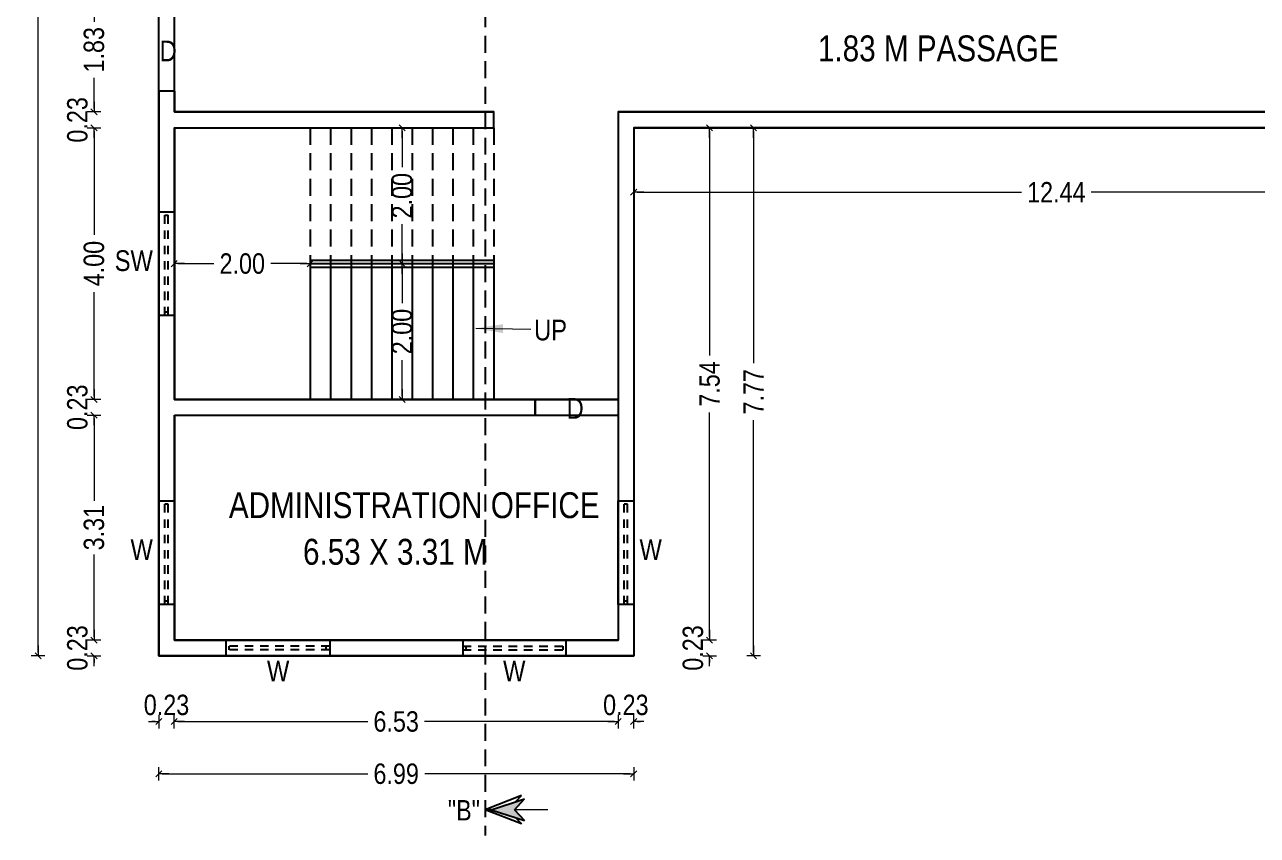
# Model space of a CAD drawing. Header units: metres. Extents: x 113452 to 113666, y -26183 to -26004.
# Drawn here: x 113588.31 to 113606.45, y -26119.77 to -26107.84 of the extents above; entities that cross this region are included whole.
import ezdxf
from ezdxf.enums import TextEntityAlignment as Align

# ---------------------------------------------------------------- set-up
doc = ezdxf.new("R2010")
doc.units = ezdxf.units.M
doc.header["$MEASUREMENT"] = 0
doc.header["$PDMODE"] = 35
doc.linetypes.add('DASHED2', pattern=[0.375, 0.25, -0.125])
for name, color, linetype in [('BLK_1_FLR_0_AC_ROOM_1', 117, 'Continuous'), ('BLK_1_FLR_0_CARPET_AREA', 25, 'Continuous'), ('Grid Line', 8, 'Continuous'), ('Window', 34, 'Continuous')]:
    doc.layers.add(name, color=color, linetype=linetype)
doc.layers.add('BLK_1_FLR_0_BLT_UP_AREA', color=26, linetype='Continuous', plot=False)
doc.layers.add('Dimension', color=3, linetype='Continuous', lineweight=13)
doc.styles.add('Arial', font='swissc.ttf')
doc.styles.add('EE', font='times.ttf', dxfattribs={"height": 15})
doc.styles.add('IT', font='times.ttf', dxfattribs={"height": 12})
doc.dimstyles.new('FLOOR DIM BUILDING DIM', dxfattribs={"dimtxt": 0.3, "dimasz": 0.05, "dimexe": 0.075, "dimexo": 0.3, "dimgap": 0.09, "dimtad": 0, "dimzin": 3, "dimdsep": 46, "dimtxsty": 'Arial', "dimblk": 'JM1', "dimcen": -0.09, "dimse1": 1, "dimse2": 1, "dimclrd": 5, "dimclre": 250, "dimclrt": 3, "dimazin": 0, "dimtfac": 0.65, "dimtix": 1, "dimtofl": 0, "dimtmove": 0, "dimatfit": 2, "dimfxl": 0, "dimfrac": 1, "dimtolj": 1, "dimlwd": 18, "dimlwe": -1, "dimarcsym": 0})

# ---------------------------------------------------------------- blocks, each defined once
blk = doc.blocks.new('JM1')
at = {"color": 2}
for p, q in [((0, 2), (0, -2)), ((-0.884, -0.884), (0.884, 0.884)), ((-3, 0), (0, 0))]:
    blk.add_line(p, q, dxfattribs=at)
blk = doc.blocks.new('ww1')
at = {"layer": 'Window', "linetype": 'DASHED2', "ltscale": 0.5}
for p, q in [((113597.634, -26051.841), (113597.634, -26050.317)), ((113597.686, -26051.841), (113597.686, -26050.317))]:
    blk.add_line(p, q, dxfattribs=at)
at = {"layer": 'Window', "color": 1, "linetype": 'ByBlock'}
for p, q in [((113597.634, -26050.364), (113597.686, -26050.364)), ((113597.634, -26051.79), (113597.686, -26051.79))]:
    blk.add_line(p, q, dxfattribs=at)
blk.add_lwpolyline([(113597.775, -26051.841), (113597.545, -26051.841), (113597.545, -26050.317), (113597.775, -26050.317)], close=True, dxfattribs=at)
blk = doc.blocks.new('*D119')
at = {"layer": 'Defpoints', "color": 0, "ltscale": 0.3}
for p in [(113590.513, -26107.295), (113589.331, -26109.125), (113590.513, -26109.125)]:
    blk.add_point(p, dxfattribs=at)
at = {"layer": 'Dimension', "color": 5, "lineweight": 18, "ltscale": 0.3}
for p, q in [((113589.331, -26107.345), (113589.331, -26107.797)), ((113589.331, -26109.075), (113589.331, -26108.623))]:
    blk.add_line(p, q, dxfattribs=at)
at = {"layer": 'Dimension', "color": 5, "lineweight": 18, "ltscale": 0.3, "xscale": 0.05, "yscale": 0.05, "zscale": 0.05}
for p, rotation in [((113589.331, -26107.295), 90), ((113589.331, -26109.125), 270)]:
    blk.add_blockref('JM1', p, dxfattribs=dict(at, rotation=rotation))
at = {"layer": 'Dimension', "color": 3, "ltscale": 0.3, "insert": (113589.331, -26108.21), "char_height": 0.3, "attachment_point": 5, "rotation": 90, "style": 'Arial'}
blk.add_mtext('\\A1;1.83', dxfattribs=at)
blk = doc.blocks.new('*D120')
at = {"layer": 'Defpoints', "color": 0, "ltscale": 0.3}
for p in [(113590.513, -26109.125), (113589.331, -26109.357), (113590.513, -26109.357)]:
    blk.add_point(p, dxfattribs=at)
at = {"layer": 'Dimension', "color": 5, "lineweight": 18, "ltscale": 0.3}
for p, q in [((113589.331, -26109.075), (113589.331, -26109.025)), ((113589.331, -26109.407), (113589.331, -26109.457))]:
    blk.add_line(p, q, dxfattribs=at)
at = {"layer": 'Dimension', "color": 5, "lineweight": 18, "ltscale": 0.3, "xscale": 0.05, "yscale": 0.05, "zscale": 0.05}
for p, rotation in [((113589.331, -26109.125), 270), ((113589.331, -26109.357), 90)]:
    blk.add_blockref('JM1', p, dxfattribs=dict(at, rotation=rotation))
at = {"layer": 'Dimension', "color": 3, "ltscale": 0.3, "insert": (113589.087, -26109.241), "char_height": 0.3, "attachment_point": 5, "rotation": 90, "style": 'Arial'}
blk.add_mtext('\\A1;0.23', dxfattribs=at)
blk = doc.blocks.new('*D121')
at = {"layer": 'Defpoints', "color": 0, "ltscale": 0.3}
for p in [(113590.513, -26109.357), (113589.331, -26113.355), (113590.513, -26113.355)]:
    blk.add_point(p, dxfattribs=at)
at = {"layer": 'Dimension', "color": 5, "lineweight": 18, "ltscale": 0.3}
for p, q in [((113589.331, -26109.407), (113589.331, -26110.933)), ((113589.331, -26113.305), (113589.331, -26111.778))]:
    blk.add_line(p, q, dxfattribs=at)
at = {"layer": 'Dimension', "color": 5, "lineweight": 18, "ltscale": 0.3, "xscale": 0.05, "yscale": 0.05, "zscale": 0.05}
for p, rotation in [((113589.331, -26109.357), 90), ((113589.331, -26113.355), 270)]:
    blk.add_blockref('JM1', p, dxfattribs=dict(at, rotation=rotation))
at = {"layer": 'Dimension', "color": 3, "ltscale": 0.3, "insert": (113589.331, -26111.356), "char_height": 0.3, "attachment_point": 5, "rotation": 90, "style": 'Arial'}
blk.add_mtext('\\A1;4.00', dxfattribs=at)
blk = doc.blocks.new('*D122')
at = {"layer": 'Defpoints', "color": 0, "ltscale": 0.3}
for p in [(113590.513, -26113.355), (113589.331, -26113.585), (113590.513, -26113.585)]:
    blk.add_point(p, dxfattribs=at)
at = {"layer": 'Dimension', "color": 5, "lineweight": 18, "ltscale": 0.3}
for p, q in [((113589.331, -26113.305), (113589.331, -26113.255)), ((113589.331, -26113.635), (113589.331, -26113.685))]:
    blk.add_line(p, q, dxfattribs=at)
at = {"layer": 'Dimension', "color": 5, "lineweight": 18, "ltscale": 0.3, "xscale": 0.05, "yscale": 0.05, "zscale": 0.05}
for p, rotation in [((113589.331, -26113.355), 270), ((113589.331, -26113.585), 90)]:
    blk.add_blockref('JM1', p, dxfattribs=dict(at, rotation=rotation))
at = {"layer": 'Dimension', "color": 3, "ltscale": 0.3, "insert": (113589.087, -26113.47), "char_height": 0.3, "attachment_point": 5, "rotation": 90, "style": 'Arial'}
blk.add_mtext('\\A1;0.23', dxfattribs=at)
blk = doc.blocks.new('*D123')
at = {"layer": 'Defpoints', "color": 0, "ltscale": 0.3}
for p in [(113590.513, -26113.585), (113589.331, -26116.897), (113590.513, -26116.897)]:
    blk.add_point(p, dxfattribs=at)
at = {"layer": 'Dimension', "color": 5, "lineweight": 18, "ltscale": 0.3}
for p, q in [((113589.331, -26113.635), (113589.331, -26114.847)), ((113589.331, -26116.847), (113589.331, -26115.634))]:
    blk.add_line(p, q, dxfattribs=at)
at = {"layer": 'Dimension', "color": 5, "lineweight": 18, "ltscale": 0.3, "xscale": 0.05, "yscale": 0.05, "zscale": 0.05}
for p, rotation in [((113589.331, -26113.585), 90), ((113589.331, -26116.897), 270)]:
    blk.add_blockref('JM1', p, dxfattribs=dict(at, rotation=rotation))
at = {"layer": 'Dimension', "color": 3, "ltscale": 0.3, "insert": (113589.331, -26115.241), "char_height": 0.3, "attachment_point": 5, "rotation": 90, "style": 'Arial'}
blk.add_mtext('\\A1;3.31', dxfattribs=at)
blk = doc.blocks.new('*D124')
at = {"layer": 'Defpoints', "color": 0, "ltscale": 0.3}
for p in [(113590.513, -26116.897), (113589.331, -26117.127), (113590.283, -26117.127)]:
    blk.add_point(p, dxfattribs=at)
at = {"layer": 'Dimension', "color": 5, "lineweight": 18, "ltscale": 0.3}
for p, q in [((113589.331, -26116.847), (113589.331, -26116.797)), ((113589.331, -26117.177), (113589.331, -26117.227))]:
    blk.add_line(p, q, dxfattribs=at)
at = {"layer": 'Dimension', "color": 5, "lineweight": 18, "ltscale": 0.3, "xscale": 0.05, "yscale": 0.05, "zscale": 0.05}
for p, rotation in [((113589.331, -26116.897), 270), ((113589.331, -26117.127), 90)]:
    blk.add_blockref('JM1', p, dxfattribs=dict(at, rotation=rotation))
at = {"layer": 'Dimension', "color": 3, "ltscale": 0.3, "insert": (113589.087, -26117.012), "char_height": 0.3, "attachment_point": 5, "rotation": 90, "style": 'Arial'}
blk.add_mtext('\\A1;0.23', dxfattribs=at)
blk = doc.blocks.new('*D125')
at = {"layer": 'Defpoints', "color": 0, "ltscale": 0.3}
for p in [(113588.507, -26096.865), (113590.283, -26096.865), (113590.283, -26117.127)]:
    blk.add_point(p, dxfattribs=at)
at = {"layer": 'Dimension', "color": 5, "lineweight": 18, "ltscale": 0.3}
for p, q in [((113588.507, -26096.915), (113588.507, -26106.476)), ((113588.507, -26117.077), (113588.507, -26107.516))]:
    blk.add_line(p, q, dxfattribs=at)
at = {"layer": 'Dimension', "color": 5, "lineweight": 18, "ltscale": 0.3, "xscale": 0.05, "yscale": 0.05, "zscale": 0.05}
for p, rotation in [((113588.507, -26096.865), 90), ((113588.507, -26117.127), 270)]:
    blk.add_blockref('JM1', p, dxfattribs=dict(at, rotation=rotation))
at = {"layer": 'Dimension', "color": 3, "ltscale": 0.3, "insert": (113588.507, -26106.996), "char_height": 0.3, "attachment_point": 5, "rotation": 90, "style": 'Arial'}
blk.add_mtext('\\A1;20.26', dxfattribs=at)
blk = doc.blocks.new('*D84')
at = {"layer": 'Defpoints', "color": 0, "ltscale": 0.3}
for p in [(113590.513, -26116.897), (113590.283, -26117.127), (113590.513, -26118.095)]:
    blk.add_point(p, dxfattribs=at)
at = {"layer": 'Dimension', "color": 5, "lineweight": 18, "ltscale": 0.3}
for p, q in [((113590.233, -26118.095), (113590.183, -26118.095)), ((113590.563, -26118.095), (113590.613, -26118.095))]:
    blk.add_line(p, q, dxfattribs=at)
at = {"layer": 'Dimension', "color": 5, "lineweight": 18, "ltscale": 0.3, "xscale": 0.05, "yscale": 0.05, "zscale": 0.05}
blk.add_blockref('JM1', (113590.283, -26118.095), dxfattribs=at)
at = {"layer": 'Dimension', "color": 5, "lineweight": 18, "ltscale": 0.3, "xscale": 0.05, "yscale": 0.05, "zscale": 0.05, "rotation": 180}
blk.add_blockref('JM1', (113590.513, -26118.095), dxfattribs=at)
at = {"layer": 'Dimension', "color": 3, "ltscale": 0.3, "insert": (113590.398, -26117.851), "char_height": 0.3, "attachment_point": 5, "style": 'Arial'}
blk.add_mtext('\\A1;0.23', dxfattribs=at)
blk = doc.blocks.new('*D126')
at = {"layer": 'Defpoints', "color": 0, "ltscale": 0.3}
for p in [(113590.513, -26116.897), (113597.043, -26116.897), (113597.043, -26118.095)]:
    blk.add_point(p, dxfattribs=at)
at = {"layer": 'Dimension', "color": 5, "lineweight": 18, "ltscale": 0.3}
for p, q in [((113590.563, -26118.095), (113593.36, -26118.095)), ((113596.993, -26118.095), (113594.197, -26118.095))]:
    blk.add_line(p, q, dxfattribs=at)
at = {"layer": 'Dimension', "color": 5, "lineweight": 18, "ltscale": 0.3, "xscale": 0.05, "yscale": 0.05, "zscale": 0.05, "rotation": 180}
blk.add_blockref('JM1', (113590.513, -26118.095), dxfattribs=at)
at = {"layer": 'Dimension', "color": 5, "lineweight": 18, "ltscale": 0.3, "xscale": 0.05, "yscale": 0.05, "zscale": 0.05}
blk.add_blockref('JM1', (113597.043, -26118.095), dxfattribs=at)
at = {"layer": 'Dimension', "color": 3, "ltscale": 0.3, "insert": (113593.778, -26118.095), "char_height": 0.3, "attachment_point": 5, "style": 'Arial'}
blk.add_mtext('\\A1;6.53', dxfattribs=at)
blk = doc.blocks.new('*D127')
at = {"layer": 'Defpoints', "color": 0, "ltscale": 0.3}
for p in [(113597.043, -26116.897), (113597.273, -26117.127), (113597.273, -26118.095)]:
    blk.add_point(p, dxfattribs=at)
at = {"layer": 'Dimension', "color": 5, "lineweight": 18, "ltscale": 0.3}
for p, q in [((113596.993, -26118.095), (113596.943, -26118.095)), ((113597.323, -26118.095), (113597.373, -26118.095))]:
    blk.add_line(p, q, dxfattribs=at)
at = {"layer": 'Dimension', "color": 5, "lineweight": 18, "ltscale": 0.3, "xscale": 0.05, "yscale": 0.05, "zscale": 0.05}
blk.add_blockref('JM1', (113597.043, -26118.095), dxfattribs=at)
at = {"layer": 'Dimension', "color": 5, "lineweight": 18, "ltscale": 0.3, "xscale": 0.05, "yscale": 0.05, "zscale": 0.05, "rotation": 180}
blk.add_blockref('JM1', (113597.273, -26118.095), dxfattribs=at)
at = {"layer": 'Dimension', "color": 3, "ltscale": 0.3, "insert": (113597.158, -26117.851), "char_height": 0.3, "attachment_point": 5, "style": 'Arial'}
blk.add_mtext('\\A1;0.23', dxfattribs=at)
blk = doc.blocks.new('*D128')
at = {"layer": 'Defpoints', "color": 0, "ltscale": 0.3}
for p in [(113590.283, -26117.127), (113597.273, -26117.127), (113590.283, -26118.864)]:
    blk.add_point(p, dxfattribs=at)
at = {"layer": 'Dimension', "color": 5, "lineweight": 18, "ltscale": 0.3}
for p, q in [((113590.333, -26118.864), (113593.359, -26118.864)), ((113597.223, -26118.864), (113594.198, -26118.864))]:
    blk.add_line(p, q, dxfattribs=at)
at = {"layer": 'Dimension', "color": 5, "lineweight": 18, "ltscale": 0.3, "xscale": 0.05, "yscale": 0.05, "zscale": 0.05, "rotation": 180}
blk.add_blockref('JM1', (113590.283, -26118.864), dxfattribs=at)
at = {"layer": 'Dimension', "color": 5, "lineweight": 18, "ltscale": 0.3, "xscale": 0.05, "yscale": 0.05, "zscale": 0.05}
blk.add_blockref('JM1', (113597.273, -26118.864), dxfattribs=at)
at = {"layer": 'Dimension', "color": 3, "ltscale": 0.3, "insert": (113593.778, -26118.864), "char_height": 0.3, "attachment_point": 5, "style": 'Arial'}
blk.add_mtext('\\A1;6.99', dxfattribs=at)
blk = doc.blocks.new('*D85')
at = {"layer": 'Defpoints', "color": 0, "ltscale": 0.3}
for p in [(113597.043, -26116.897), (113598.391, -26116.897), (113597.273, -26117.127)]:
    blk.add_point(p, dxfattribs=at)
at = {"layer": 'Dimension', "color": 5, "lineweight": 18, "ltscale": 0.3}
for p, q in [((113598.391, -26116.847), (113598.391, -26116.797)), ((113598.391, -26117.177), (113598.391, -26117.227))]:
    blk.add_line(p, q, dxfattribs=at)
at = {"layer": 'Dimension', "color": 5, "lineweight": 18, "ltscale": 0.3, "xscale": 0.05, "yscale": 0.05, "zscale": 0.05}
for p, rotation in [((113598.391, -26116.897), 270), ((113598.391, -26117.127), 90)]:
    blk.add_blockref('JM1', p, dxfattribs=dict(at, rotation=rotation))
at = {"layer": 'Dimension', "color": 3, "ltscale": 0.3, "insert": (113598.146, -26117.012), "char_height": 0.3, "attachment_point": 5, "rotation": 90, "style": 'Arial'}
blk.add_mtext('\\A1;0.23', dxfattribs=at)
blk = doc.blocks.new('*D129')
at = {"layer": 'Defpoints', "color": 0, "ltscale": 0.3}
for p in [(113597.273, -26109.357), (113598.391, -26109.357), (113597.043, -26116.897)]:
    blk.add_point(p, dxfattribs=at)
at = {"layer": 'Dimension', "color": 5, "lineweight": 18, "ltscale": 0.3}
for p, q in [((113598.391, -26109.407), (113598.391, -26112.707)), ((113598.391, -26116.847), (113598.391, -26113.547))]:
    blk.add_line(p, q, dxfattribs=at)
at = {"layer": 'Dimension', "color": 5, "lineweight": 18, "ltscale": 0.3, "xscale": 0.05, "yscale": 0.05, "zscale": 0.05}
for p, rotation in [((113598.391, -26109.357), 90), ((113598.391, -26116.897), 270)]:
    blk.add_blockref('JM1', p, dxfattribs=dict(at, rotation=rotation))
at = {"layer": 'Dimension', "color": 3, "ltscale": 0.3, "insert": (113598.391, -26113.127), "char_height": 0.3, "attachment_point": 5, "rotation": 90, "style": 'Arial'}
blk.add_mtext('\\A1;7.54', dxfattribs=at)
blk = doc.blocks.new('*D130')
at = {"layer": 'Defpoints', "color": 0, "ltscale": 0.3}
for p in [(113597.273, -26109.357), (113597.273, -26117.127), (113599.038, -26117.127)]:
    blk.add_point(p, dxfattribs=at)
at = {"layer": 'Dimension', "color": 5, "lineweight": 18, "ltscale": 0.3}
for p, q in [((113599.038, -26109.407), (113599.038, -26112.822)), ((113599.038, -26117.077), (113599.038, -26113.662))]:
    blk.add_line(p, q, dxfattribs=at)
at = {"layer": 'Dimension', "color": 5, "lineweight": 18, "ltscale": 0.3, "xscale": 0.05, "yscale": 0.05, "zscale": 0.05}
for p, rotation in [((113599.038, -26109.357), 90), ((113599.038, -26117.127), 270)]:
    blk.add_blockref('JM1', p, dxfattribs=dict(at, rotation=rotation))
at = {"layer": 'Dimension', "color": 3, "ltscale": 0.3, "insert": (113599.038, -26113.242), "char_height": 0.3, "attachment_point": 5, "rotation": 90, "style": 'Arial'}
blk.add_mtext('\\A1;7.77', dxfattribs=at)
blk = doc.blocks.new('*D131')
at = {"layer": 'Defpoints', "color": 0, "ltscale": 0.3}
for p in [(113597.273, -26109.357), (113609.713, -26109.357), (113609.713, -26110.306)]:
    blk.add_point(p, dxfattribs=at)
at = {"layer": 'Dimension', "color": 5, "lineweight": 18, "ltscale": 0.3}
for p, q in [((113597.323, -26110.306), (113602.98, -26110.306)), ((113609.663, -26110.306), (113604.007, -26110.306))]:
    blk.add_line(p, q, dxfattribs=at)
at = {"layer": 'Dimension', "color": 5, "lineweight": 18, "ltscale": 0.3, "xscale": 0.05, "yscale": 0.05, "zscale": 0.05, "rotation": 180}
blk.add_blockref('JM1', (113597.273, -26110.306), dxfattribs=at)
at = {"layer": 'Dimension', "color": 5, "lineweight": 18, "ltscale": 0.3, "xscale": 0.05, "yscale": 0.05, "zscale": 0.05}
blk.add_blockref('JM1', (113609.713, -26110.306), dxfattribs=at)
at = {"layer": 'Dimension', "color": 3, "ltscale": 0.3, "insert": (113603.493, -26110.306), "char_height": 0.3, "attachment_point": 5, "style": 'Arial'}
blk.add_mtext('\\A1;12.44', dxfattribs=at)
blk = doc.blocks.new('SECTION CUT POINTER')
h = blk.add_hatch(color=256)
h.dxf.hatch_style = 1
h.paths.add_polyline_path([(0, 0.55), (-0.261, -0.24), (0, 0), (0.261, -0.24)])
at = {"linetype": 'Continuous', "ltscale": 250}
for p, q in [((-0.334, -0.167), (0, 0.7)), ((0.334, -0.167), (0, 0.7)), ((0, 0.55), (-0.261, -0.24)), ((0, 0.55), (0.261, -0.24)), ((0, 0), (-0.261, -0.24)), ((0, 0), (0.261, -0.24)), ((-0.193, -0.037), (-0.334, -0.167)), ((-0.146, -0.134), (-0.13, -0.119)), ((0.193, -0.037), (0.334, -0.167))]:
    blk.add_line(p, q, dxfattribs=at)
blk.add_line((0, 0.55), (0, 0.7))
at = {"const_width": 0.03}
blk.add_lwpolyline([(0, 0), (0, -0.8)], dxfattribs=at)
blk = doc.blocks.new('*D70')
at = {"layer": 'Defpoints', "color": 0, "ltscale": 0.3}
for p in [(113592.513, -26111.357), (113590.513, -26113.355), (113592.513, -26113.355)]:
    blk.add_point(p, dxfattribs=at)
at = {"layer": 'Dimension', "color": 5, "lineweight": 18, "ltscale": 0.3}
for p, q in [((113590.563, -26111.357), (113591.094, -26111.357)), ((113592.463, -26111.357), (113591.933, -26111.357))]:
    blk.add_line(p, q, dxfattribs=at)
at = {"layer": 'Dimension', "color": 5, "lineweight": 18, "ltscale": 0.3, "xscale": 0.05, "yscale": 0.05, "zscale": 0.05, "rotation": 180}
blk.add_blockref('JM1', (113590.513, -26111.357), dxfattribs=at)
at = {"layer": 'Dimension', "color": 5, "lineweight": 18, "ltscale": 0.3, "xscale": 0.05, "yscale": 0.05, "zscale": 0.05}
blk.add_blockref('JM1', (113592.513, -26111.357), dxfattribs=at)
at = {"layer": 'Dimension', "color": 3, "ltscale": 0.3, "insert": (113591.513, -26111.357), "char_height": 0.3, "attachment_point": 5, "style": 'Arial'}
blk.add_mtext('\\A1;2.00', dxfattribs=at)
blk = doc.blocks.new('*D71')
at = {"layer": 'Defpoints', "color": 0, "ltscale": 0.3}
for p in [(113593.864, -26109.357), (113593.864, -26109.357), (113593.864, -26111.357)]:
    blk.add_point(p, dxfattribs=at)
at = {"layer": 'Dimension', "color": 5, "lineweight": 18, "ltscale": 0.3}
for p, q in [((113593.864, -26109.407), (113593.864, -26109.937)), ((113593.864, -26111.307), (113593.864, -26110.776))]:
    blk.add_line(p, q, dxfattribs=at)
at = {"layer": 'Dimension', "color": 5, "lineweight": 18, "ltscale": 0.3, "xscale": 0.05, "yscale": 0.05, "zscale": 0.05}
for p, rotation in [((113593.864, -26109.357), 90), ((113593.864, -26111.357), 270)]:
    blk.add_blockref('JM1', p, dxfattribs=dict(at, rotation=rotation))
at = {"layer": 'Dimension', "color": 3, "ltscale": 0.3, "insert": (113593.864, -26110.357), "char_height": 0.3, "attachment_point": 5, "rotation": 90, "style": 'Arial'}
blk.add_mtext('\\A1;2.00', dxfattribs=at)
blk = doc.blocks.new('*D72')
at = {"layer": 'Defpoints', "color": 0, "ltscale": 0.3}
for p in [(113593.864, -26111.357), (113593.864, -26113.355), (113593.864, -26113.355)]:
    blk.add_point(p, dxfattribs=at)
at = {"layer": 'Dimension', "color": 5, "lineweight": 18, "ltscale": 0.3}
for p, q in [((113593.864, -26111.407), (113593.864, -26111.936)), ((113593.864, -26113.305), (113593.864, -26112.775))]:
    blk.add_line(p, q, dxfattribs=at)
at = {"layer": 'Dimension', "color": 5, "lineweight": 18, "ltscale": 0.3, "xscale": 0.05, "yscale": 0.05, "zscale": 0.05}
for p, rotation in [((113593.864, -26111.357), 90), ((113593.864, -26113.355), 270)]:
    blk.add_blockref('JM1', p, dxfattribs=dict(at, rotation=rotation))
at = {"layer": 'Dimension', "color": 3, "ltscale": 0.3, "insert": (113593.864, -26112.356), "char_height": 0.3, "attachment_point": 5, "rotation": 90, "style": 'Arial'}
blk.add_mtext('\\A1;2.00', dxfattribs=at)

msp = doc.modelspace()

# ---------------------------------------------------------------- linework, layer by layer
at = {"ltscale": 0.3}
for p, q in [((113590.28344, -26108.8197), (113590.28344, -26117.1267)), ((113590.51344, -26108.8197), (113590.28344, -26108.8197)), ((113590.51344, -26108.8197), (113590.51344, -26109.1247)), ((113590.51344, -26109.1247), (113595.21344, -26109.1247)), ((113595.21344, -26109.3567), (113595.21344, -26109.1247)), ((113597.04344, -26109.1247), (113611.16344, -26109.1247)), ((113597.04344, -26109.1247), (113597.04344, -26116.8967)), ((113590.51344, -26109.3567), (113590.51344, -26113.3547)), ((113590.51344, -26109.3567), (113590.51344, -26113.3547)), ((113590.51344, -26109.3567), (113595.21344, -26109.3567)), ((113597.27344, -26109.3567), (113597.27344, -26117.1267)), ((113597.27344, -26109.3567), (113611.16344, -26109.3567)), ((113592.51344, -26111.3067), (113595.21344, -26111.3067)), ((113592.51344, -26111.3567), (113592.51344, -26113.3547)), ((113592.51344, -26111.3567), (113595.21344, -26111.3567)), ((113592.81344, -26111.3567), (113592.81344, -26113.3547)), ((113593.11344, -26111.3567), (113593.11344, -26113.3547)), ((113593.41344, -26111.3567), (113593.41344, -26113.3547)), ((113593.71344, -26111.3567), (113593.71344, -26113.3547)), ((113594.01344, -26111.3567), (113594.01344, -26113.3547)), ((113594.31344, -26111.3567), (113594.31344, -26113.3547)), ((113594.61344, -26111.3567), (113594.61344, -26113.3547)), ((113594.91344, -26111.3567), (113594.91344, -26113.3547)), ((113595.21344, -26111.3567), (113595.21344, -26113.3547)), ((113592.51344, -26111.4067), (113595.21344, -26111.4067)), ((113590.51344, -26113.3547), (113595.82344, -26113.3547)), ((113595.82344, -26113.3547), (113595.82344, -26113.5847)), ((113590.51344, -26113.5847), (113590.51344, -26116.8967)), ((113590.51344, -26113.5847), (113590.51344, -26116.8967)), ((113590.51344, -26113.5847), (113595.82344, -26113.5847)), ((113597.04344, -26113.5847), (113597.04344, -26116.8967)), ((113590.51344, -26116.8967), (113597.04344, -26116.8967)), ((113590.28344, -26117.1267), (113597.27344, -26117.1267))]:
    msp.add_line(p, q, dxfattribs=at)
at = {"color": 8, "linetype": 'DASHED2'}
for p, q in [((113592.51344, -26109.3567), (113592.51344, -26111.3567)), ((113592.81344, -26109.3567), (113592.81344, -26111.3567)), ((113593.11344, -26109.3567), (113593.11344, -26111.3567)), ((113593.41344, -26109.3567), (113593.41344, -26111.3567)), ((113593.71344, -26109.3567), (113593.71344, -26111.3567)), ((113594.01344, -26109.3567), (113594.01344, -26111.3567)), ((113594.31344, -26109.3567), (113594.31344, -26111.3567)), ((113594.61344, -26109.3567), (113594.61344, -26111.3567)), ((113594.91344, -26109.3567), (113594.91344, -26111.3567)), ((113595.21344, -26109.3567), (113595.21344, -26111.3567))]:
    msp.add_line(p, q, dxfattribs=at)
at = {"layer": 'BLK_1_FLR_0_AC_ROOM_1', "color": 3}
msp.add_lwpolyline([(113590.51344, -26113.5847), (113597.04344, -26113.5847), (113597.04344, -26116.8967), (113590.51344, -26116.8967)], close=True, dxfattribs=at)
at = {"layer": 'BLK_1_FLR_0_BLT_UP_AREA', "color": 59, "linetype": 'Continuous'}
msp.add_lwpolyline([(113590.28344, -26096.8647), (113634.48344, -26096.8647), (113634.48344, -26117.1267), (113627.49344, -26117.1267), (113627.49344, -26109.3567), (113615.05344, -26109.3567), (113615.05344, -26113.8467), (113609.71344, -26113.8467), (113609.71344, -26109.3567), (113597.27344, -26109.3567), (113597.27344, -26117.1267), (113590.28344, -26117.1267), (113590.28344, -26096.8647)], dxfattribs=at)
at = {"layer": 'BLK_1_FLR_0_CARPET_AREA', "ltscale": 0.3}
for points in [[(113590.51344, -26107.2947), (113626.69344, -26107.2947), (113626.69344, -26097.0947), (113628.52344, -26097.0947), (113628.52344, -26107.2947), (113634.25344, -26107.2947), (113634.25344, -26109.1247), (113629.55344, -26109.1247), (113629.55344, -26109.3567), (113634.25344, -26109.3567), (113634.25344, -26113.3567), (113629.55344, -26113.3567), (113627.72344, -26113.3567), (113627.72344, -26109.1247), (113597.04344, -26109.1247), (113597.04344, -26113.3547), (113595.21344, -26113.3547), (113590.51344, -26113.3547), (113590.51344, -26109.3567), (113595.21344, -26109.3567), (113595.21344, -26109.1247), (113590.51344, -26109.1247)], [(113590.51344, -26113.5847), (113595.82344, -26113.5847), (113595.82344, -26113.3547), (113597.04344, -26113.3547), (113597.04344, -26116.8967), (113590.51344, -26116.8967)]]:
    msp.add_lwpolyline(points, close=True, dxfattribs=at)
at = {"layer": 'Grid Line', "linetype": 'DASHED2'}
msp.add_line((113595.08544, -26094.12811), (113595.08544, -26119.76859), dxfattribs=at)

# ---------------------------------------------------------------- block references
for p in [(-7.26184, -60.27772), (-7.26184, -64.52912), (-0.50184, -64.52912)]:
    msp.add_blockref('ww1', p)
at = {"rotation": 90}
msp.add_blockref('ww1', (87540.95846, -139714.67198), dxfattribs=at)
at = {"xscale": -1, "rotation": 270}
msp.add_blockref('ww1', (139646.59843, -139714.67198), dxfattribs=at)
at = {"xscale": 0.6180100651721203, "yscale": 0.6180100651721203, "zscale": 0.6180100651721203, "rotation": 90.00000000000004}
msp.add_blockref('SECTION CUT POINTER', (113595.51805, -26119.39117), dxfattribs=at)

# ---------------------------------------------------------------- texts
at = {"style": 'Arial'}
msp.add_text('"B"', height=0.3, dxfattribs=at).set_placement((113594.77435, -26119.39999), align=Align.MIDDLE_CENTER)
at = {"ltscale": 0.3, "char_height": 0.3048, "attachment_point": 1, "style": 'IT'}
for s, insert, width in [('{\\fSwis721 Cn BT|b0|i0|c0|p34;D}', (113590.29638, -26108.07441), 0.3266425), ('{\\fSwis721 Cn BT|b0|i0|c0|p34;\\W1.73131; \\W1;UP}', (113595.63952, -26112.18155), 0.7566425), ('{\\fSwis721 Cn BT|b0|i0|c0|p34;D}', (113596.28599, -26113.33454), 0.7566425)]:
    msp.add_mtext(s, dxfattribs=dict(at, insert=insert, width=width))
at = {"ltscale": 0.3, "char_height": 0.381, "attachment_point": 1, "line_spacing_factor": 1.08, "style": 'EE'}
for s, insert, width in [('{\\fSwis721 Cn BT|b0|i0|c0|p34;1.83 M PASSAGE}', (113599.98492, -26107.99906), 5.7005503), ('{\\fSwis721 Cn BT|b0|i0|c0|p34;\\W4.55652; \\W1;ADMINISTRATION OFFICE \\P\\W6.77336;  \\W1;6.53 X 3.31 M }', (113590.76292, -26114.72015), 6.1305503)]:
    msp.add_mtext(s, dxfattribs=dict(at, insert=insert, width=width))
at = {"linetype": 'Continuous', "char_height": 0.3048, "width": 0.8163303, "style": 'IT'}
for s, insert, attachment_point in [('{\\fSwis721 Cn BT|b0|i0|c0|p34;SW}', (113590.19811, -26111.16053), 3), ('{\\fSwis721 Cn BT|b0|i0|c0|p34;W}', (113590.19811, -26115.41193), 3), ('{\\fSwis721 Cn BT|b0|i0|c0|p34;W}', (113597.35878, -26115.41193), 1), ('{\\fSwis721 Cn BT|b0|i0|c0|p34;W}', (113591.87638, -26117.19866), 1), ('{\\fSwis721 Cn BT|b0|i0|c0|p34;W}', (113595.6805, -26117.19866), 3)]:
    msp.add_mtext(s, dxfattribs=dict(at, insert=insert, attachment_point=attachment_point))

# ---------------------------------------------------------------- dimensions: what is measured, and where the dimension line sits
at = {"layer": 'Dimension', "ltscale": 0.3}
for base, p1, p2, override, picture, middle in [((113588.5073, -26096.8647), (113590.28344, -26117.1267), (113590.28344, -26096.8647), {"dimpost": '\\X', "dimtmove": 1}, '*D125', (113588.5073, -26106.9957)), ((113589.3312, -26109.1247), (113590.51344, -26107.2947), (113590.51344, -26109.1247), {"dimpost": '\\X', "dimtmove": 1}, '*D119', (113589.3312, -26108.2097)), ((113589.3312, -26109.3567), (113590.51344, -26109.1247), (113590.51344, -26109.3567), {"dimtad": 3, "dimpost": '\\X'}, '*D120', (113589.08701, -26109.2407)), ((113589.3312, -26113.3547), (113590.51344, -26109.3567), (113590.51344, -26113.3547), {"dimpost": '\\X', "dimtmove": 1}, '*D121', (113589.3312, -26111.3557)), ((113598.39065, -26109.3567), (113597.04344, -26116.8967), (113597.27344, -26109.3567), {"dimpost": '\\X', "dimtmove": 1}, '*D129', (113598.39065, -26113.1267)), ((113599.03759, -26117.1267), (113597.27344, -26109.3567), (113597.27344, -26117.1267), {"dimpost": '\\X', "dimtmove": 1}, '*D130', (113599.03759, -26113.2417)), ((113589.3312, -26113.5847), (113590.51344, -26113.3547), (113590.51344, -26113.5847), {"dimtad": 3, "dimpost": '\\X'}, '*D122', (113589.08701, -26113.4697)), ((113589.3312, -26116.8967), (113590.51344, -26113.5847), (113590.51344, -26116.8967), {"dimpost": '\\X', "dimtmove": 1}, '*D123', (113589.3312, -26115.2407)), ((113589.3312, -26117.1267), (113590.51344, -26116.8967), (113590.28344, -26117.1267), {"dimtad": 3, "dimpost": '\\X'}, '*D124', (113589.08701, -26117.0117)), ((113598.39065, -26116.8967), (113597.27344, -26117.1267), (113597.04344, -26116.8967), {"dimtad": 3, "dimpost": '\\X'}, '*D85', (113598.14646, -26117.0117))]:
    dim = msp.add_linear_dim(base=base, p1=p1, p2=p2, angle=90, dimstyle='FLOOR DIM BUILDING DIM', override=override, dxfattribs=at)
    dim.commit()
    dim.dimension.update_dxf_attribs({"geometry": picture, "text_midpoint": middle})
at = {"layer": 'Dimension', "color": 6, "ltscale": 0.3}
for base, p2, picture, middle in [((113593.86372, -26109.3567), (113593.86372, -26109.3567), '*D71', (113593.86372, -26110.3567)), ((113593.86372, -26113.3547), (113593.86372, -26113.3547), '*D72', (113593.86372, -26112.3557))]:
    dim = msp.add_linear_dim(base=base, p1=(113593.86372, -26111.3567), p2=p2, angle=90, dimstyle='FLOOR DIM BUILDING DIM', override={"dimtxt": 0.3, "dimpost": '\\X', "dimtmove": 1}, dxfattribs=at)
    dim.commit()
    dim.dimension.update_dxf_attribs({"geometry": picture, "text_midpoint": middle})
at = {"layer": 'Dimension', "ltscale": 0.3}
for base, p1, p2, override, picture, middle in [((113609.71344, -26110.30607), (113597.27344, -26109.3567), (113609.71344, -26109.3567), {"dimpost": '\\X'}, '*D131', (113603.49344, -26110.30607)), ((113590.51344, -26118.09506), (113590.28344, -26117.1267), (113590.51344, -26116.8967), {"dimtad": 3, "dimpost": '\\X'}, '*D84', (113590.39844, -26117.85087)), ((113597.04344, -26118.09506), (113590.51344, -26116.8967), (113597.04344, -26116.8967), {"dimpost": '\\X', "dimtmove": 1}, '*D126', (113593.77844, -26118.09506)), ((113597.27344, -26118.09506), (113597.04344, -26116.8967), (113597.27344, -26117.1267), {"dimtad": 3, "dimpost": '\\X'}, '*D127', (113597.15844, -26117.85087)), ((113590.28344, -26118.86403), (113597.27344, -26117.1267), (113590.28344, -26117.1267), {"dimpost": '\\X', "dimtmove": 1}, '*D128', (113593.77844, -26118.86403))]:
    dim = msp.add_linear_dim(base=base, p1=p1, p2=p2, dimstyle='FLOOR DIM BUILDING DIM', override=override, dxfattribs=at)
    dim.commit()
    dim.dimension.update_dxf_attribs({"geometry": picture, "text_midpoint": middle})
at = {"layer": 'Dimension', "color": 6, "ltscale": 0.3}
dim = msp.add_linear_dim(base=(113592.51344, -26111.3567), p1=(113590.51344, -26113.3547), p2=(113592.51344, -26113.3547), dimstyle='FLOOR DIM BUILDING DIM', override={"dimtxt": 0.3, "dimpost": '\\X', "dimtmove": 1}, dxfattribs=at)
dim.commit()
dim.dimension.update_dxf_attribs({"geometry": '*D70', "text_midpoint": (113591.51344, -26111.3567)})

# ---------------------------------------------------------------- leaders
at = {"ltscale": 0.3}
msp.add_leader([(113594.94944, -26112.30763), (113595.75938, -26112.31892)], dimstyle='FLOOR DIM BUILDING DIM', override={"dimasz": 0.4, "dimgap": 0.09, "dimtad": 0, "dimclrd": 256}, dxfattribs=at)

doc.saveas('drawing.dxf')
